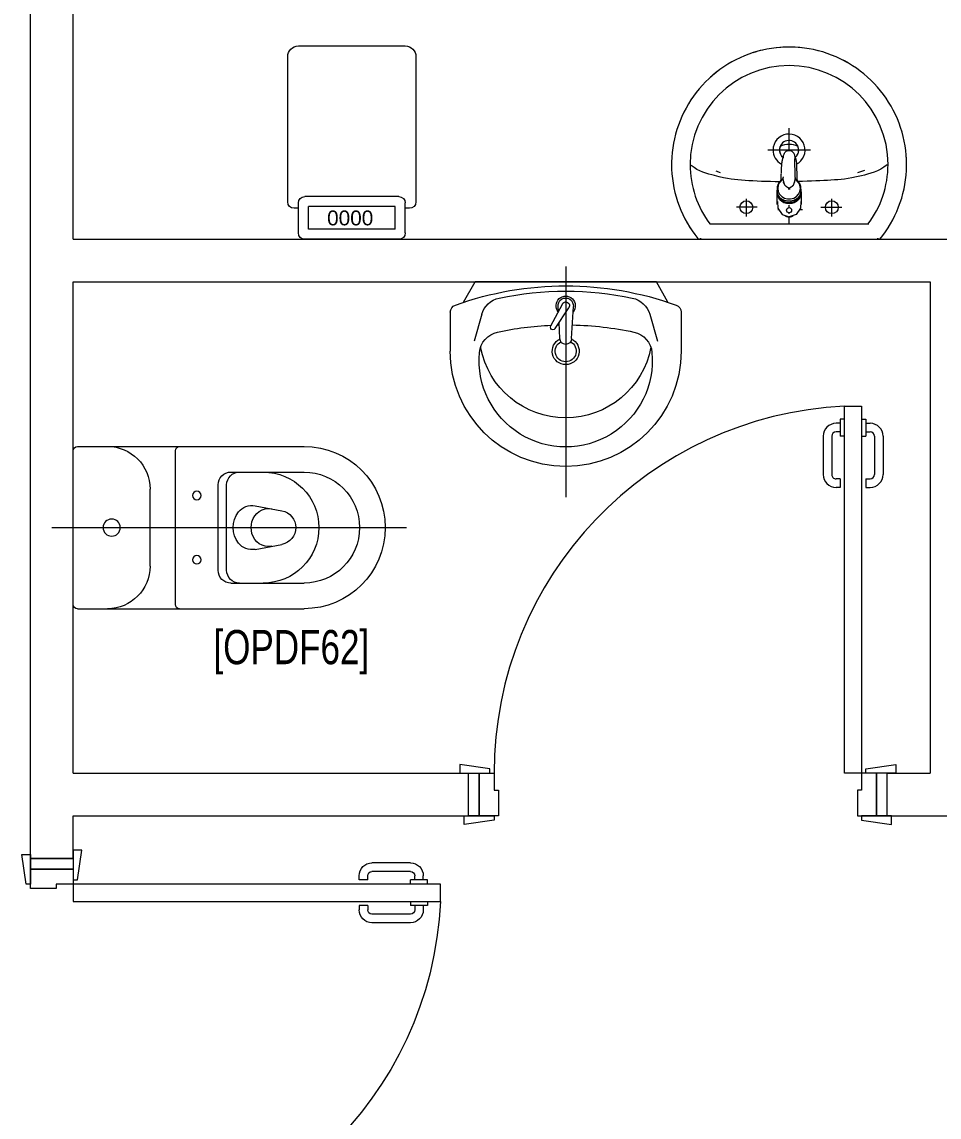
# Model space of a CAD drawing. Extents: x -234346 to 58427, y -132654 to -82394.
# Drawn here: x -56942 to -54796, y -100548 to -97984 of the extents above; entities that cross this region are included whole.
import ezdxf

# ---------------------------------------------------------------- set-up
doc = ezdxf.new("R2010")
doc.units = 0
doc.header["$LTSCALE"] = 8
for name, color, linetype, lineweight in [('72_EGR_BASE_TEXT', 9, 'Continuous', 5), ('72_EGR_EQP_TAG', 9, 'Continuous', 5), ('LOADING', 9, 'Continuous', 5), ('P-SANR-FIXT', 9, 'Continuous', 18), ('P-SANR-FIXT-1', 9, 'Continuous', 13), ('SANIT', 9, 'Continuous', 5), ('Walls', 9, 'Continuous', 5), ('Wooden Joinery', 9, 'Continuous', 5)]:
    doc.layers.add(name, color=color, linetype=linetype, lineweight=lineweight)
doc.styles.get("Standard").update_dxf_attribs({"font": 'ARIALUNI.TTF'})
doc.styles.add('X3G_ENTITY_9F38', font='swisscl.ttf', dxfattribs={"height": 0.2})

# ---------------------------------------------------------------- blocks, each defined once
blk = doc.blocks.new('A$C72370EFE')
at = {"layer": 'Wooden Joinery'}
for p, q in [((-0.01, -0.04), (-0.02, -0.04)), ((-0.01, -0.03), (-0.01, -0.07)), ((0, -0.03), (-0.01, -0.03)), ((0.04, -0.03), (0.05, -0.03)), ((0.05, -0.03), (0.05, -0.07)), ((0.05, -0.04), (0.06, -0.04)), ((-0.05, -0.07), (-0.05, -0.16)), ((-0.03, -0.07), (-0.03, -0.16)), ((-0.01, -0.06), (-0.02, -0.06)), ((0, -0.07), (-0.01, -0.07)), ((0.04, -0.07), (0.05, -0.07)), ((0.05, -0.06), (0.06, -0.06)), ((0.07, -0.07), (0.07, -0.16)), ((0.09, -0.07), (0.09, -0.16)), ((-0.01, -0.17), (-0.02, -0.17)), ((-0.01, -0.17), (-0.01, -0.19)), ((0.05, -0.17), (0.06, -0.17)), ((0.05, -0.17), (0.05, -0.19)), ((-0.01, -0.19), (-0.02, -0.19)), ((0.05, -0.19), (0.06, -0.19))]:
    blk.add_line(p, q, dxfattribs=at)
for centre, radius, start, end in [((-0.02, -0.07), 0.03, 90, 180), ((0.06, -0.07), 0.03, 0, 90), ((-0.02, -0.07), 0.01, 90, 180), ((0.06, -0.07), 0.01, 0, 90), ((-0.02, -0.16), 0.03, 180, 270), ((-0.02, -0.16), 0.01, 180, 270), ((0.06, -0.16), 0.01, 270, 0), ((0.06, -0.16), 0.03, 270, 0)]:
    blk.add_arc(centre, radius, start, end, dxfattribs=at)
blk = doc.blocks.new('A$C5DAD61B4')
at = {"layer": 'Wooden Joinery'}
for points in [[(80, 959.1), (80, 969.1), (10, 979.1), (10, 959.1)], [(940, 959.1), (940, 969.1), (1010, 979.1), (1010, 959.1)], [(70, 859.1), (70, 849.1), (0, 839.1), (0, 859.1)], [(120, 859.1), (120, 0), (80, 0), (80, 859.1)], [(950, 859.1), (950, 849.1), (1020, 839.1), (1020, 859.1)]]:
    blk.add_lwpolyline(points, close=True, dxfattribs=at)
for points in [[(45, 859.1), (45, 959.1), (20, 959.1), (20, 859.1), (45, 859.1)], [(45, 859.1), (80, 859.1), (80, 899.1), (90, 899.1), (90, 959.1), (45, 959.1), (45, 859.1)], [(975, 859.1), (940, 859.1), (940, 899.1), (930, 899.1), (930, 959.1), (975, 959.1), (975, 859.1)], [(975, 859.1), (975, 959.1), (1000, 959.1), (1000, 859.1), (975, 859.1)]]:
    blk.add_lwpolyline(points, dxfattribs=at)
blk.add_arc((80, 859.1), 860, 272.666, 0, dxfattribs=at)
at = {"layer": 'Wooden Joinery', "xscale": 999.9999999998854, "yscale": 999.9999999998854, "zscale": 999.9999999998854, "rotation": 180}
blk.add_blockref('A$C72370EFE', (120, 0), dxfattribs=at)
blk = doc.blocks.new('lav-manta 60')
at = {"layer": 'SANIT'}
for p, q in [((0, 0.04), (0, -0.56)), ((-0.2658, -0.0529), (-0.2358, 0)), ((-0.2358, 0), (0.2358, 0)), ((0.2658, -0.0529), (0.2358, 0)), ((-0.3, -0.0789), (-0.3, -0.18)), ((-0.2185, -0.0841), (-0.2383, -0.1537)), ((-0.015, -0.1473), (-0.0199, -0.064)), ((0.0274, -0.121), (-0.0078, -0.0673)), ((0.0389, -0.1142), (0.0087, -0.0575)), ((0.0191, -0.077), (0.0199, -0.064)), ((0.2185, -0.0841), (0.2383, -0.1537)), ((0.3, -0.0789), (0.3, -0.18)), ((0.015, -0.1473), (0.0174, -0.1057))]:
    blk.add_line(p, q, dxfattribs=at)
for centre, radius, start, end in [((0, -0.8557), 0.8457, 70.1771, 109.8229), ((0, -0.8696), 0.8457, 78.1914, 101.8086), ((-0.1608, -0.1006), 0.06, 101.8086, 164.0794), ((0, -0.0617), 0.025, 320.7474, 220.368), ((0, -0.0617), 0.02, 353.2671, 186.682), ((0, -0.0617), 0.00966, 25.4127, 215.9577), ((0.1608, -0.1006), 0.06, 15.9206, 78.1914), ((-0.28, -0.0789), 0.02, 109.8229, 180), ((0.28, -0.0789), 0.02, 0, 70.1771), ((0, -0.9572), 0.8457, 91.1572, 102.0883), ((0, -0.9572), 0.8457, 88.5486, 88.844), ((0, -0.9572), 0.8457, 77.9117, 87.4274), ((-0.1645, -0.189), 0.06, 102.0883, 174.8142), ((0.0332, -0.1176), 0.00666, 210.6852, 30.6852), ((0.1645, -0.189), 0.06, 5.1858, 77.9117), ((0, -0.1282), 0.2252, 190.6097, 349.3903), ((0, -0.18), 0.035, 115.3106, 64.6894), ((0, -0.18), 0.0275, 117.1496, 62.8504), ((0, -0.1473), 0.015, 180, 0), ((0, -0.18), 0.3, 180, 0), ((0, -0.2039), 0.2252, 174.8142, 5.1858)]:
    blk.add_arc(centre, radius, start, end, dxfattribs=at)
blk = doc.blocks.new('WC manta')
at = {"layer": 'SANIT'}
for p, q in [((-0.13, 0.18), (-0.13, -0.18)), ((-0.12, 0.19), (0.41, 0.19)), ((0.109, 0.18), (0.109, -0.18)), ((0.239, 0.13), (0.41, 0.13)), ((0.05, 0.09), (0.05, -0.09)), ((0.209, 0.1), (0.209, -0.1)), ((0.229, 0.1), (0.229, -0.1)), ((0.2955, 0.051), (0.3581, 0.0393)), ((-0.18, 0), (0.65, 0)), ((0.2955, -0.051), (0.3581, -0.0393)), ((0.239, -0.13), (0.41, -0.13)), ((-0.12, -0.19), (0.41, -0.19))]:
    blk.add_line(p, q, dxfattribs=at)
for centre, radius in [((0.159, 0.0752), 0.01), ((-0.04, 0), 0.02), ((0.159, -0.0753), 0.01)]:
    blk.add_circle(centre, radius, dxfattribs=at)
for centre, radius, start, end in [((-0.12, 0.18), 0.01, 90, 180), ((-0.05, 0.09), 0.1, 0, 90), ((0.119, 0.18), 0.01, 90, 180), ((0.41, 0), 0.19, 270, 90), ((0.239, 0.1), 0.03, 90, 180), ((0.259, 0.1), 0.03, 90, 180), ((0.3147, 0), 0.13, 270, 90), ((0.41, 0), 0.13, 270, 90), ((0.2882, 0.0117), 0.04, 79.4289, 141.525), ((0.3029, 0), 0.0588, 141.525, 218.475), ((0.3271, 0.0044), 0.04, 79.4289, 166.4176), ((0.3507, 0), 0.04, 280.5711, 79.4289), ((0.3454, 0), 0.0588, 166.4176, 193.5824), ((0.3271, -0.0044), 0.04, 193.5824, 280.5711), ((0.2882, -0.0117), 0.04, 218.475, 280.5711), ((-0.05, -0.09), 0.1, 270, 0), ((0.239, -0.1), 0.03, 180, 270), ((0.259, -0.1), 0.03, 180, 270), ((-0.12, -0.18), 0.01, 180, 270), ((0.119, -0.18), 0.01, 180, 270)]:
    blk.add_arc(centre, radius, start, end, dxfattribs=at)
blk = doc.blocks.new('FP_138-161_A_00_GFL_-0_080_Einreichung_Grundrisse_100')
at = {"layer": 'P-SANR-FIXT'}
blk.add_line((-0.0044, -0.0019), (-0.0045, -0.0021), dxfattribs=at)
at = {"layer": 'P-SANR-FIXT', "flags": 128}
blk.add_lwpolyline([(-0.0057, -0.0037), (-0.0058, -0.0039), (-0.006, -0.004)], dxfattribs=at)
blk = doc.blocks.new('FP_139-161_A_00_GFL_-0_080_Einreichung_Grundrisse_100')
at = {"layer": 'P-SANR-FIXT'}
blk.add_line((0.0045, -0.0022), (0.0044, -0.002), dxfattribs=at)
at = {"layer": 'P-SANR-FIXT', "flags": 128}
blk.add_lwpolyline([(0.006, -0.004), (0.0059, -0.0039), (0.0057, -0.0038)], dxfattribs=at)
blk = doc.blocks.new('IS_Ceraplus_B8204_BIM_BG _1_ - B8204AA - CERAPLUS single lever basin mixer with pop-up waste-V137-161_A_00_GFL_-0_080_Einreichung_Grundrisse_100')
at = {"layer": 'P-SANR-FIXT-1'}
h = blk.add_hatch(dxfattribs=at)
h.set_pattern_fill('FP_26', color=256, style=0, pattern_type=2)
h.set_pattern_definition([(225, (0.009, 0), (0.010607, -0.010607), []), (315, (0.009, 0), (0.010607, 0.010607), [])])
h.paths.add_polyline_path([(0.0056, -0.002), (0.0058, -0.0024), (0.0058, -0.0021)])
h.paths.add_polyline_path([(0.007, -0.0039), (0.0088, -0.0045), (0.0084, -0.0043)])
at = {"layer": 'LOADING'}
for p, q in [((-0.028, 0), (-0.028, -0.0281)), ((0.028, -0.0281), (0.028, 0)), ((-0.0274, -0.0337), (-0.0271, -0.0392)), ((-0.0262, -0.0282), (-0.0263, -0.0287)), ((-0.0137, -0.0512), (-0.0129, -0.0517)), ((0.0263, -0.0287), (0.0262, -0.0282)), ((0.0262, -0.0293), (0.0263, -0.0287)), ((0.0271, -0.0392), (0.0274, -0.0337)), ((0.0124, -0.052), (0.0133, -0.0515)), ((0.014, -0.0647), (0.0133, -0.1077)), ((0.0185, -0.0618), (0.019, -0.0539)), ((0.019, -0.0539), (0.0188, -0.0561))]:
    blk.add_line(p, q, dxfattribs=at)
at = {"layer": 'LOADING', "flags": 128}
for points in [[(-0.0272, -0.0069), (-0.0266, 0.009), (-0.0165, 0.0236), (0, 0.0291)], [(0.0272, -0.0069), (0.0266, 0.009), (0.0165, 0.0236), (0, 0.0291)], [(-0.0176, -0.0568), (-0.0224, -0.0513), (-0.0254, -0.0448), (-0.0264, -0.0376), (-0.0253, -0.0305), (-0.0222, -0.024), (-0.0172, -0.0186), (-0.0109, -0.0147), (-0.0037, -0.0127), (0.0037, -0.0127), (0.0109, -0.0147), (0.0172, -0.0186), (0.0222, -0.024), (0.0253, -0.0305), (0.0264, -0.0376), (0.0254, -0.0448), (0.0224, -0.0513), (0.0176, -0.0568)], [(-0.0271, -0.0393), (-0.027, -0.0403), (-0.0269, -0.0414), (-0.0267, -0.0424), (-0.0265, -0.0434), (-0.0262, -0.0444), (-0.0259, -0.0454), (-0.0255, -0.0464), (-0.0252, -0.0474), (-0.0247, -0.0484), (-0.0243, -0.0493), (-0.0238, -0.0502), (-0.0232, -0.0511), (-0.0226, -0.052), (-0.022, -0.0529), (-0.0214, -0.0537), (-0.0207, -0.0545), (-0.0199, -0.0553), (-0.0192, -0.0561), (-0.0184, -0.0568), (-0.0176, -0.0575), (-0.0173, -0.0577)], [(0.0173, -0.0577), (0.0181, -0.057), (0.0189, -0.0563), (0.0197, -0.0556), (0.0204, -0.0548), (0.0211, -0.054), (0.0218, -0.0532), (0.0224, -0.0523), (0.023, -0.0514), (0.0236, -0.0505), (0.0241, -0.0496), (0.0246, -0.0487), (0.025, -0.0477), (0.0254, -0.0467), (0.0258, -0.0458), (0.0261, -0.0448), (0.0264, -0.0437), (0.0266, -0.0427), (0.0268, -0.0417), (0.027, -0.0407), (0.0271, -0.0396), (0.0271, -0.0393)], [(-0.019, -0.0539), (-0.0185, -0.0615), (-0.0185, -0.0618)], [(-0.0181, -0.0728), (-0.0177, -0.083), (-0.0172, -0.0938)], [(-0.0162, -0.0579), (-0.0156, -0.058), (-0.0151, -0.0581), (-0.0146, -0.0583), (-0.0142, -0.0586), (-0.0139, -0.0588), (-0.0138, -0.0591)], [(-0.0138, -0.0591), (-0.0139, -0.0612), (-0.014, -0.0633)], [(0.0138, -0.0591), (0.0139, -0.0588), (0.0142, -0.0586), (0.0146, -0.0583), (0.0151, -0.0581), (0.0156, -0.058), (0.0162, -0.0579)], [(0.014, -0.0633), (0.0139, -0.0612), (0.0138, -0.0591)], [(0.0171, -0.0578), (0.0174, -0.0575), (0.0176, -0.0568)], [(0.0172, -0.0938), (0.0177, -0.083), (0.0181, -0.0728)], [(0.0184, -0.0651), (0.0184, -0.0652), (0.0184, -0.0652), (0.0184, -0.0652), (0.0184, -0.0654), (0.0184, -0.0655)], [(-0.0129, -0.1142), (-0.0124, -0.1161), (-0.0118, -0.1179), (-0.0109, -0.1197), (-0.0098, -0.1214), (-0.0084, -0.123), (-0.0067, -0.1244), (-0.0047, -0.1255), (-0.0025, -0.1263), (0, -0.1266)], [(0, -0.1266), (0.0025, -0.1263), (0.0047, -0.1255), (0.0067, -0.1244), (0.0084, -0.123), (0.0098, -0.1214), (0.0109, -0.1197), (0.0118, -0.1179), (0.0124, -0.1161), (0.0129, -0.1142)]]:
    blk.add_lwpolyline(points, dxfattribs=at)
at = {"layer": 'LOADING'}
for centre, radius, start, end in [((0, 0.0135), 0.00603, 0, 180), ((0, 0.0135), 0.00603, 180, 0), ((-0.009, 0), 0.005, 300, 315), ((0.009, 0), 0.005, 225, 240)]:
    blk.add_arc(centre, radius, start, end, dxfattribs=at)
for centre, major_axis, start_param, end_param in [((0, -0.0281), (-0.028, 0), 4.712389, 6.47291), ((0, -0.0287), (0.0267, 0), 1.570796, 3.036556), ((0, -0.0287), (0.0263, 0), 2.625648, 2.791756), ((0, -0.0287), (-0.0263, 0), 4.712389, 5.759587), ((0, -0.0281), (0.028, 0), 6.093357, 7.853982), ((0, -0.0287), (0.0267, 0), 0.105099, 1.570796), ((0, -0.0287), (0.0262, 0), 0.523599, 1.570796), ((0, -0.0287), (0.0262, 0), 0.349919, 0.515945), ((0, -0.0321), (0.0275, 0), 3.141823, 3.202701), ((0, -0.0321), (0.0275, 0), 3.239313, 3.439417), ((0, -0.0281), (0.028, 0), 3.371221, 3.483334), ((0, -0.0312), (0.0248, 0), 4.111947, 4.191073), ((0, -0.0287), (0.0263, 0), 4.169225, 4.2325), ((0, -0.0287), (0.0267, 0), 6.059374, 6.108652), ((0, -0.0321), (0.0275, 0), 5.985527, 6.185455), ((0, -0.0281), (0.028, 0), 5.94107, 6.05344), ((0, -0.0321), (0.0275, 0), 6.222066, 6.282955), ((0, -0.0281), (0.028, 0), 4.202431, 4.259552), ((0, -0.0281), (0.028, 0), 5.172057, 5.222265)]:
    blk.add_ellipse(centre, major_axis=major_axis, ratio=0.961262, start_param=start_param, end_param=end_param, dxfattribs=at)
for points, knots in [([(-0.0215, -0.0162), (-0.0216, -0.0163), (-0.0219, -0.0167), (-0.0227, -0.0177), (-0.0238, -0.0192), (-0.0249, -0.0211), (-0.0258, -0.0231), (-0.0266, -0.0253), (-0.0273, -0.0282), (-0.0275, -0.0305), (-0.0275, -0.0321)], [0.7859035, 0.7859035, 0.7859035, 0.7859035, 0.7916667, 0.8055556, 0.8333333, 0.8611111, 0.8888889, 0.9166667, 0.9444444, 1, 1, 1, 1]), ([(0.021, -0.0157), (0.0208, -0.0154), (0.0203, -0.0149), (0.0192, -0.0139), (0.0177, -0.0127), (0.0161, -0.0117), (0.0148, -0.0109), (0.0138, -0.0104), (0.0127, -0.0099), (0.0113, -0.0093), (0.0087, -0.0084), (0.0048, -0.0075), (0, -0.0071), (-0.0048, -0.0075), (-0.0087, -0.0084), (-0.0113, -0.0093), (-0.0127, -0.0099), (-0.0138, -0.0104), (-0.0148, -0.0109), (-0.0161, -0.0117), (-0.0177, -0.0127), (-0.0191, -0.0139), (-0.0202, -0.0149), (-0.0208, -0.0154), (-0.021, -0.0157)], [0.2222222, 0.2222222, 0.2222222, 0.2222222, 0.2361111, 0.25, 0.2777778, 0.3055556, 0.3194444, 0.3333333, 0.3472222, 0.3611111, 0.3888889, 0.4444444, 0.5, 0.5555556, 0.6111111, 0.6388889, 0.6527778, 0.6666667, 0.6805556, 0.6944444, 0.7222222, 0.75, 0.7638889, 0.7777778, 0.7777778, 0.7777778, 0.7777778]), ([(0.0275, -0.0321), (0.0275, -0.0305), (0.0273, -0.0282), (0.0266, -0.0253), (0.0258, -0.0231), (0.0249, -0.0211), (0.0238, -0.0192), (0.0227, -0.0177), (0.0219, -0.0167), (0.0216, -0.0163), (0.0215, -0.0162)], [0, 0, 0, 0, 0.0555556, 0.0833333, 0.1111111, 0.1388889, 0.1666667, 0.1944444, 0.2083333, 0.2142181, 0.2142181, 0.2142181, 0.2142181]), ([(0, -0.0378), (-0.0005, -0.038), (-0.0012, -0.0384), (-0.0021, -0.0389), (-0.0028, -0.0393), (-0.0035, -0.0397), (-0.0042, -0.04), (-0.0049, -0.0405), (-0.0055, -0.0409), (-0.0061, -0.0414), (-0.0067, -0.0419), (-0.0072, -0.0424), (-0.0078, -0.0429), (-0.0083, -0.0435), (-0.0088, -0.0441), (-0.0092, -0.0446), (-0.0096, -0.0452), (-0.01, -0.0459), (-0.0103, -0.0466), (-0.0105, -0.0472), (-0.0107, -0.0477), (-0.0108, -0.0481), (-0.0109, -0.0484), (-0.0111, -0.0489), (-0.0114, -0.0497), (-0.0118, -0.0509), (-0.0122, -0.0521), (-0.0124, -0.053), (-0.0126, -0.0537), (-0.0128, -0.0544), (-0.0129, -0.0552), (-0.0131, -0.0559), (-0.0132, -0.0566), (-0.0134, -0.0572), (-0.0136, -0.0581), (-0.0137, -0.0587), (-0.0138, -0.0591)], [0, 0, 0, 0, 0.055556, 0.083333, 0.111111, 0.138889, 0.166667, 0.194444, 0.222222, 0.25, 0.277778, 0.305556, 0.333333, 0.361111, 0.388889, 0.416667, 0.444444, 0.472222, 0.5, 0.527778, 0.541667, 0.555556, 0.569444, 0.583333, 0.611111, 0.666667, 0.722222, 0.75, 0.777778, 0.805556, 0.833333, 0.861111, 0.888889, 0.916667, 0.944444, 1, 1, 1, 1]), ([(0, -0.0357), (-0.0006, -0.0357), (-0.0013, -0.0357), (-0.002, -0.0357), (-0.0022, -0.0357)], [0, 0, 0, 0, 0.1, 0.1298359, 0.1298359, 0.1298359, 0.1298359]), ([(0.0022, -0.0357), (0.002, -0.0357), (0.0013, -0.0357), (0.0006, -0.0357), (0, -0.0357)], [0.8701578, 0.8701578, 0.8701578, 0.8701578, 0.9, 1, 1, 1, 1]), ([(0.0138, -0.0591), (0.0137, -0.0587), (0.0136, -0.0581), (0.0134, -0.0572), (0.0132, -0.0566), (0.0131, -0.0559), (0.0129, -0.0552), (0.0128, -0.0544), (0.0126, -0.0537), (0.0124, -0.053), (0.0122, -0.0521), (0.0118, -0.0509), (0.0114, -0.0497), (0.0111, -0.0489), (0.0109, -0.0484), (0.0108, -0.0481), (0.0107, -0.0477), (0.0105, -0.0472), (0.0103, -0.0466), (0.01, -0.0459), (0.0096, -0.0452), (0.0092, -0.0446), (0.0088, -0.0441), (0.0083, -0.0435), (0.0078, -0.0429), (0.0072, -0.0424), (0.0067, -0.0419), (0.0061, -0.0414), (0.0055, -0.0409), (0.0049, -0.0405), (0.0042, -0.04), (0.0035, -0.0397), (0.0028, -0.0393), (0.0021, -0.0389), (0.0012, -0.0384), (0.0005, -0.038), (0, -0.0378)], [0, 0, 0, 0, 0.055556, 0.083333, 0.111111, 0.138889, 0.166667, 0.194444, 0.222222, 0.25, 0.277778, 0.333333, 0.388889, 0.416667, 0.430556, 0.444444, 0.458333, 0.472222, 0.5, 0.527778, 0.555556, 0.583333, 0.611111, 0.638889, 0.666667, 0.694444, 0.722222, 0.75, 0.777778, 0.805556, 0.833333, 0.861111, 0.888889, 0.916667, 0.944444, 1, 1, 1, 1]), ([(-0.0188, -0.0538), (-0.0188, -0.0547), (-0.0186, -0.0582), (-0.0185, -0.0619), (-0.0184, -0.0646)], [0.6724021, 0.6724021, 0.6724021, 0.6724021, 0.75, 1, 1, 1, 1]), ([(-0.0162, -0.0579), (-0.0162, -0.0578), (-0.0163, -0.0578), (-0.0165, -0.0577), (-0.0166, -0.0575), (-0.0167, -0.0574), (-0.0169, -0.0573), (-0.017, -0.0572), (-0.0172, -0.0571), (-0.0173, -0.057), (-0.0175, -0.0569), (-0.0176, -0.0568)], [0, 0, 0, 0, 0.1, 0.2, 0.3, 0.4, 0.5, 0.6, 0.7, 0.8, 1, 1, 1, 1]), ([(-0.0148, -0.0587), (-0.015, -0.0586), (-0.0159, -0.0583), (-0.0167, -0.058), (-0.0172, -0.0578)], [0.8, 0.8, 0.8, 0.8, 0.85, 1, 1, 1, 1]), ([(0.0141, -0.0613), (0.0141, -0.0611), (0.0143, -0.0608), (0.0145, -0.0604), (0.0148, -0.06), (0.0151, -0.0596), (0.0153, -0.0594), (0.0155, -0.0592), (0.0156, -0.059), (0.0158, -0.0588), (0.016, -0.0587), (0.0163, -0.0585), (0.0165, -0.0583), (0.0166, -0.0582)], [0.3333333, 0.3333333, 0.3333333, 0.3333333, 0.4166667, 0.5, 0.5833333, 0.6666667, 0.7083333, 0.75, 0.7916667, 0.8333333, 0.875, 0.9166667, 1, 1, 1, 1]), ([(0.0176, -0.0568), (0.0175, -0.0569), (0.0173, -0.057), (0.0172, -0.0571), (0.017, -0.0572), (0.0169, -0.0573), (0.0167, -0.0574), (0.0166, -0.0575), (0.0165, -0.0577), (0.0163, -0.0578), (0.0162, -0.0578), (0.0162, -0.0579)], [0, 0, 0, 0, 0.2, 0.3, 0.4, 0.5, 0.6, 0.7, 0.8, 0.9, 1, 1, 1, 1]), ([(0.0184, -0.0646), (0.0185, -0.0619), (0.0186, -0.0582), (0.0188, -0.0547), (0.0188, -0.0538)], [0, 0, 0, 0, 0.25, 0.3275586, 0.3275586, 0.3275586, 0.3275586]), ([(-0.0131, -0.1116), (-0.0132, -0.1115), (-0.0135, -0.1109), (-0.0141, -0.1099), (-0.0147, -0.1086), (-0.0153, -0.1072), (-0.0159, -0.1053), (-0.0167, -0.1021), (-0.0171, -0.0992), (-0.0171, -0.0973)], [0.4856715, 0.4856715, 0.4856715, 0.4856715, 0.5, 0.55, 0.6, 0.65, 0.7, 0.8, 1, 1, 1, 1]), ([(0.0131, -0.1116), (0.0133, -0.1113), (0.0137, -0.1106), (0.0142, -0.1096), (0.0147, -0.1084), (0.0153, -0.1072), (0.0159, -0.1053), (0.0167, -0.1021), (0.0171, -0.0992), (0.0171, -0.0973)], [-0.5143371, -0.5143371, -0.5143371, -0.5143371, -0.475, -0.4375, -0.4, -0.35, -0.3, -0.2, 0, 0, 0, 0]), ([(-0.0132, -0.1091), (-0.0132, -0.1096), (-0.0132, -0.1103), (-0.0132, -0.1111), (-0.0132, -0.1115), (-0.0132, -0.1118), (-0.0131, -0.1122), (-0.0131, -0.1125), (-0.0131, -0.1128), (-0.0131, -0.1131), (-0.013, -0.1134), (-0.013, -0.1138), (-0.0129, -0.1141), (-0.0129, -0.1142)], [0.2, 0.2, 0.2, 0.2, 0.4, 0.5, 0.55, 0.6, 0.65, 0.7, 0.75, 0.8, 0.85, 0.9, 1, 1, 1, 1]), ([(0.0129, -0.1142), (0.0129, -0.1141), (0.013, -0.1138), (0.013, -0.1134), (0.0131, -0.1131), (0.0131, -0.1128), (0.0131, -0.1125), (0.0131, -0.1122), (0.0132, -0.1118), (0.0132, -0.1115), (0.0132, -0.1111), (0.0132, -0.1103), (0.0132, -0.1096), (0.0132, -0.1091)], [0, 0, 0, 0, 0.1, 0.15, 0.2, 0.25, 0.3, 0.35, 0.4, 0.45, 0.5, 0.6, 0.8, 0.8, 0.8, 0.8])]:
    blk.add_open_spline(points, degree=3, knots=knots, dxfattribs=at)
for points in [[(-0.0184, -0.0646), (-0.0183, -0.0659), (-0.0182, -0.0684), (-0.0181, -0.0709), (-0.0181, -0.0721)], [(-0.0172, -0.0578), (-0.0171, -0.0578), (-0.0169, -0.058), (-0.0167, -0.0581), (-0.0166, -0.0582)], [(-0.0162, -0.0579), (-0.0162, -0.0579), (-0.0164, -0.0581), (-0.0165, -0.0582), (-0.0166, -0.0583), (-0.0166, -0.0582), (-0.0166, -0.0582)], [(-0.0166, -0.0582), (-0.0163, -0.0585), (-0.0156, -0.059), (-0.0148, -0.0599), (-0.0142, -0.0609), (-0.0139, -0.0617), (-0.0138, -0.0621)], [(-0.014, -0.0633), (-0.014, -0.0633), (-0.014, -0.0633), (-0.014, -0.0633)], [(-0.014, -0.0646), (-0.014, -0.0644), (-0.014, -0.064), (-0.014, -0.0635), (-0.014, -0.0633)], [(0.014, -0.0633), (0.014, -0.0633), (0.014, -0.0633), (0.014, -0.0633)], [(0.014, -0.0633), (0.014, -0.0635), (0.014, -0.064), (0.014, -0.0644), (0.014, -0.0647)], [(0.0172, -0.0578), (0.0168, -0.0579), (0.0158, -0.0583), (0.0147, -0.0587), (0.0141, -0.059)], [(0.0166, -0.0582), (0.0166, -0.0582), (0.0166, -0.0583), (0.0165, -0.0582), (0.0164, -0.0581), (0.0162, -0.0579), (0.0162, -0.0579)], [(0.0166, -0.0582), (0.0167, -0.0582), (0.0168, -0.0581), (0.0169, -0.058), (0.0169, -0.058)], [(0.0169, -0.058), (0.017, -0.0579), (0.0171, -0.0579), (0.0171, -0.0578)], [(0.0181, -0.0721), (0.0181, -0.0709), (0.0182, -0.0684), (0.0183, -0.0659), (0.0184, -0.0646)], [(-0.0172, -0.0938), (-0.0172, -0.0944), (-0.0172, -0.0956), (-0.0171, -0.0967), (-0.0171, -0.0973)], [(0.0171, -0.0973), (0.0171, -0.0967), (0.0172, -0.0956), (0.0172, -0.0944), (0.0172, -0.0938)]]:
    blk.add_open_spline(points, degree=3, dxfattribs=at)
for name in ['FP_138-161_A_00_GFL_-0_080_Einreichung_Grundrisse_100', 'FP_139-161_A_00_GFL_-0_080_Einreichung_Grundrisse_100']:
    blk.add_blockref(name, (0, 0), dxfattribs=at)
blk = doc.blocks.new('_100_WB_KER_REN_55x45x18 - _100_WB_KER_REN_55x45x18-V63-161_A_00_GFL_-0_080_Einreichung_Grundrisse_100')
at = {"layer": 'LOADING'}
for p, q in [((-0.2075, 0.225), (-0.2075, 0.2227)), ((0.2074, 0.225), (-0.2074, 0.225)), ((0.2075, 0.2227), (0.2075, 0.225)), ((-0.1855, 0.1899), (0.1855, 0.1899)), ((0, 0.1899), (0, 0.1724)), ((-0.1, 0.172), (-0.1, 0.1303)), ((-0.0259, 0.155), (-0.0315, 0.155)), ((0, 0.1656), (0, 0.1628)), ((0.026, 0.155), (0.0248, 0.155)), ((0.1, 0.172), (0.1, 0.1303)), ((-0.0744, 0.15), (-0.1234, 0.15)), ((0, 0.1509), (0, 0.1454)), ((0, 0.1422), (0, 0.1399)), ((0.0744, 0.15), (0.1234, 0.15)), ((-0.1763, 0.0637), (-0.1598, 0.0692)), ((0.1605, 0.0691), (0.1707, 0.0656)), ((-0.05, 0.0161), (0.05, 0.0161)), ((0, 0.0168), (0, -0.0348))]:
    blk.add_line(p, q, dxfattribs=at)
at = {"layer": 'LOADING', "flags": 128}
for points in [[(-0.2121, 0.225), (-0.219, 0.2164), (-0.2254, 0.2075), (-0.2316, 0.1983), (-0.2373, 0.189), (-0.2427, 0.1794), (-0.2476, 0.1696), (-0.2522, 0.1596), (-0.2564, 0.1494), (-0.2602, 0.1391), (-0.2635, 0.1286), (-0.2665, 0.118), (-0.269, 0.1073), (-0.271, 0.0965), (-0.2727, 0.0856), (-0.2739, 0.0747), (-0.2747, 0.0637), (-0.275, 0.0527), (-0.275, 0.05)], [(0.275, 0.05), (0.2748, 0.061), (0.2741, 0.072), (0.273, 0.0829), (0.2715, 0.0938), (0.2695, 0.1046), (0.2671, 0.1154), (0.2643, 0.126), (0.261, 0.1365), (0.2574, 0.1469), (0.2533, 0.1571), (0.2488, 0.1671), (0.2439, 0.177), (0.2387, 0.1866), (0.233, 0.1961), (0.227, 0.2053), (0.2206, 0.2142), (0.2138, 0.2229), (0.2121, 0.225)], [(-0.275, 0.05), (-0.2748, 0.039), (-0.2741, 0.028), (-0.273, 0.0171), (-0.2715, 0.0062), (-0.2695, -0.0046), (-0.2671, -0.0154), (-0.2643, -0.026), (-0.261, -0.0365), (-0.2574, -0.0469), (-0.2533, -0.0571), (-0.2488, -0.0671), (-0.2439, -0.077), (-0.2387, -0.0866), (-0.233, -0.0961), (-0.227, -0.1053), (-0.2206, -0.1142), (-0.2138, -0.1229), (-0.2067, -0.1313), (-0.1993, -0.1395), (-0.1916, -0.1473), (-0.1836, -0.1548), (-0.1752, -0.162), (-0.1666, -0.1688), (-0.1577, -0.1753), (-0.1486, -0.1814), (-0.1392, -0.1872), (-0.1296, -0.1925), (-0.1198, -0.1975), (-0.1098, -0.2021), (-0.0996, -0.2063), (-0.0893, -0.2101), (-0.0788, -0.2135), (-0.0682, -0.2164), (-0.0575, -0.2189), (-0.0467, -0.221), (-0.0359, -0.2227), (-0.0249, -0.2239), (-0.014, -0.2246), (-0.003, -0.225), (0.008, -0.2249), (0.019, -0.2243), (0.03, -0.2234), (0.0409, -0.2219), (0.0517, -0.2201), (0.0625, -0.2178), (0.0731, -0.2151), (0.0837, -0.212), (0.0941, -0.2084), (0.1043, -0.2044), (0.1144, -0.2001), (0.1243, -0.1953), (0.1341, -0.1901), (0.1436, -0.1846), (0.1528, -0.1786), (0.1618, -0.1723), (0.1706, -0.1657), (0.1791, -0.1587), (0.1873, -0.1514), (0.1952, -0.1437), (0.2028, -0.1358), (0.21, -0.1275), (0.217, -0.119), (0.2236, -0.1101), (0.2298, -0.1011), (0.2356, -0.0918), (0.2411, -0.0822), (0.2462, -0.0725), (0.2509, -0.0625), (0.2552, -0.0524), (0.2591, -0.0421), (0.2626, -0.0317), (0.2656, -0.0211), (0.2683, -0.0104), (0.2705, 0.0003), (0.2722, 0.0112), (0.2736, 0.0221), (0.2745, 0.0331), (0.2749, 0.0441), (0.275, 0.05)]]:
    blk.add_lwpolyline(points, dxfattribs=at)
at = {"layer": 'LOADING'}
for centre in [(-0.1, 0.15), (0.1, 0.15)]:
    blk.add_circle(centre, 0.015, dxfattribs=at)
for centre, radius, start, end in [((0, 0.05), 0.275, 140.4788, 141.2381), ((0, 0.05), 0.275, 38.7619, 39.5212), ((0, 0.05), 0.275, 145.9324, 150.3591), ((0, 0.05), 0.2315, 142.8209, 180), ((0, 0.05), 0.2315, 0, 37.1791), ((0, 0.05), 0.275, 29.6409, 34.0676), ((0, 0.155), 0.0175, 54.0899, 125.9101), ((0, 0.155), 0.0175, 68.869, 83.8798), ((0, 0.155), 0.0175, 251.9463, 258.2346), ((0, 0.05), 0.275, 180, 183.6225), ((0, 0.05), 0.2315, 180, 0), ((0, 0.0161), 0.0375, 117.1305, 0), ((0, 0.0161), 0.0225, 129.5025, 0), ((0, 0.0161), 0.0225, 138.0808, 143.3939), ((0, 0.0161), 0.0225, 0, 51.4286), ((0, 0.0161), 0.0225, 36.616, 41.9265), ((0, 0.0161), 0.0375, 0, 61.4146), ((0, 0.0161), 0.0225, 180, 193.3417), ((0, 0.0161), 0.0225, 197.0466, 201.508), ((0, 0.0161), 0.0225, 156.725, 162.0134), ((0, 0.05), 0.047, 243.4433, 296.5567), ((0, 0.0161), 0.0225, 17.9887, 23.276), ((0, 0.0161), 0.0225, 338.492, 342.9534), ((0, 0.0161), 0.0225, 346.6583, 0), ((0, 0.05), 0.275, 307.6689, 312), ((0, 0.05), 0.275, 240, 245.6589), ((0, 0.05), 0.275, 252, 257.5535), ((0, 0.05), 0.275, 264, 276), ((0, 0.05), 0.275, 282.9241, 288)]:
    blk.add_arc(centre, radius, start, end, dxfattribs=at)
for points, knots in [([(-0.2074, 0.225), (-0.2078, 0.225), (-0.2086, 0.225), (-0.2095, 0.225), (-0.2102, 0.225), (-0.2106, 0.225), (-0.2109, 0.225), (-0.2111, 0.225), (-0.2114, 0.225), (-0.2116, 0.225), (-0.2118, 0.225), (-0.2119, 0.225), (-0.2119, 0.225)], [-1, -1, -1, -1, -0.8333333, -0.6666667, -0.5833333, -0.5, -0.4583333, -0.4166667, -0.3333333, -0.2916667, -0.25, -0.1666667, -0.1666667, -0.1666667, -0.1666667]), ([(0.2119, 0.225), (0.2119, 0.225), (0.2118, 0.225), (0.2116, 0.225), (0.2114, 0.225), (0.2111, 0.225), (0.2109, 0.225), (0.2106, 0.225), (0.2102, 0.225), (0.2095, 0.225), (0.2086, 0.225), (0.2078, 0.225), (0.2074, 0.225)], [-0.8333333, -0.8333333, -0.8333333, -0.8333333, -0.75, -0.7083333, -0.6666667, -0.5833333, -0.5416667, -0.5, -0.4166667, -0.3333333, -0.1666667, 0, 0, 0, 0]), ([(-0.0037, 0.1721), (-0.0046, 0.1719), (-0.0064, 0.1714), (-0.0081, 0.1705), (-0.009, 0.17)], [0.5653198, 0.5653198, 0.5653198, 0.5653198, 0.6111111, 0.6666667, 0.6666667, 0.6666667, 0.6666667]), ([(0.009, 0.17), (0.0086, 0.1703), (0.0077, 0.1708), (0.0059, 0.1715), (0.0046, 0.1719), (0.0037, 0.1721)], [0.3333333, 0.3333333, 0.3333333, 0.3333333, 0.3611111, 0.3888889, 0.4346482, 0.4346482, 0.4346482, 0.4346482]), ([(-0.2294, 0.0509), (-0.2103, 0.066), (-0.1431, 0.0839), (-0.1084, 0.0863), (-0.0496, 0.0893), (-0.0206, 0.0899)], [0.0392191, 0.0392191, 0.0392191, 0.0392191, 0.1715289, 0.4228457, 0.6475389, 0.6475389, 0.6475389, 0.6475389]), ([(0.0209, 0.0903), (0.0512, 0.0901), (0.1113, 0.0879), (0.1514, 0.0828), (0.2115, 0.0665), (0.2292, 0.052)], [0.7533082, 0.7533082, 0.7533082, 0.7533082, 0.9865548, 1.235629, 1.3638988, 1.3638988, 1.3638988, 1.3638988]), ([(-0.0141, 0.0337), (-0.0162, 0.0319), (-0.0207, 0.0267), (-0.0225, 0.02), (-0.0225, 0.0161)], [0.7144203, 0.7144203, 0.7144203, 0.7144203, 0.8333333, 1, 1, 1, 1]), ([(0.0225, 0.0161), (0.0225, 0.0187), (0.0216, 0.0239), (0.0182, 0.0298), (0.0152, 0.0327), (0.0141, 0.0337)], [0, 0, 0, 0, 0.1111111, 0.2222222, 0.285568, 0.285568, 0.285568, 0.285568])]:
    blk.add_open_spline(points, degree=3, knots=knots, dxfattribs=at)
for points in [[(-0.2075, 0.2227), (-0.2075, 0.2231), (-0.2075, 0.2235), (-0.2075, 0.2239)], [(0.2075, 0.2239), (0.2075, 0.2235), (0.2075, 0.2231), (0.2075, 0.2227)], [(-0.1852, 0.1899), (-0.1853, 0.1899), (-0.1854, 0.1899), (-0.1855, 0.1899)], [(0.1855, 0.1899), (0.1854, 0.1899), (0.1853, 0.1899), (0.1852, 0.1899)], [(-0.0009, 0.1725), (-0.0013, 0.1725), (-0.0018, 0.1724), (-0.0022, 0.1724)], [(0.0022, 0.1724), (0.0018, 0.1724), (0.0013, 0.1725), (0.0009, 0.1725)], [(-0.0225, 0.0161), (-0.0225, 0.0147), (-0.0222, 0.012), (-0.0215, 0.0093), (-0.021, 0.008)], [(0.021, 0.008), (0.0215, 0.0093), (0.0222, 0.012), (0.0225, 0.0147), (0.0225, 0.0161)]]:
    blk.add_open_spline(points, degree=3, dxfattribs=at)
at = {"layer": 'LOADING', "xscale": -1, "rotation": 5.088887490341627e-12}
blk.add_blockref('IS_Ceraplus_B8204_BIM_BG _1_ - B8204AA - CERAPLUS single lever basin mixer with pop-up waste-V137-161_A_00_GFL_-0_080_Einreichung_Grundrisse_100', (0, 0.1434), dxfattribs=at)
blk = doc.blocks.new('HF13461A-P')
at = {"layer": 'LOADING'}
for p, q in [((0.2579, 0.4503), (0.0379, 0.4503)), ((0.0229, 0.4353), (0.0229, 0.3653)), ((0.2493, 0.4266), (0.0466, 0.4266)), ((0.0466, 0.4266), (0.0466, 0.3739)), ((0.2493, 0.4266), (0.2493, 0.3739)), ((0.2729, 0.4353), (0.2729, 0.3653)), ((-0.0021, 0.3628), (-0.0021, 0.0228)), ((0.0229, 0.3778), (0.0129, 0.3778)), ((0.2493, 0.3739), (0.0466, 0.3739)), ((0.2829, 0.3778), (0.2729, 0.3778)), ((0.2979, 0.0228), (0.2979, 0.3628)), ((0.2579, 0.3503), (0.0379, 0.3503)), ((0.0229, -0.0022), (0.2729, -0.0022))]:
    blk.add_line(p, q, dxfattribs=at)
for centre, radius, start, end in [((0.0379, 0.4353), 0.015, 90, 180), ((0.2579, 0.4353), 0.015, 0, 90), ((0.0129, 0.3628), 0.015, 90, 180), ((0.0379, 0.3653), 0.015, 180, 270), ((0.2579, 0.3653), 0.015, 270, 0), ((0.2829, 0.3628), 0.015, 0, 90), ((0.0229, 0.0228), 0.025, 180, 270), ((0.2729, 0.0228), 0.025, 270, 0)]:
    blk.add_arc(centre, radius, start, end, dxfattribs=at)
blk.add_text('0000', height=0.03477, dxfattribs=at).set_placement((0.0901, 0.3829))
blk = doc.blocks.new('1stF')
at = {"layer": 'Walls', "color": 9}
for p, q in [((-56922.3, -99942.6, 0.1), (-56922.3, -97822.6, 0.1)), ((-56822.3, -98492.6, 0.1), (-56822.3, -97822.6, 0.1)), ((-56822.3, -98492.6, 0.1), (-54617.6, -98492.6, 0.1)), ((-56822.3, -99742.6, 0.1), (-56822.3, -98592.6, 0.1)), ((-56822.3, -98592.6, 0.1), (-54817.6, -98592.6, 0.1)), ((-54817.6, -98592.6, 0.1), (-54817.6, -99742.6, 0.1)), ((-56822.3, -99742.6, 0.1), (-55897.6, -99742.6, 0.1)), ((-54917.6, -99742.6, 0.1), (-54817.6, -99742.6, 0.1)), ((-56822.3, -99942.6, 0.1), (-56822.3, -99842.6, 0.1)), ((-56822.3, -99842.6, 0.1), (-55897.6, -99842.6, 0.1)), ((-54917.6, -99842.6, 0.1), (-52812.8, -99842.6, 0.1)), ((-56822.3, -99942.6, 0.1), (-56922.3, -99942.6, 0.1))]:
    blk.add_line(p, q, dxfattribs=at)
at = {"layer": 'LOADING', "color": 9, "lineweight": 0, "xscale": -1000, "yscale": 1000, "zscale": 1000, "rotation": 180}
blk.add_blockref('HF13461A-P', (-56318.4, -98042.3, 0), dxfattribs=at)
at = {"layer": 'LOADING', "color": 9, "xscale": 1000, "yscale": 1000, "zscale": 1000, "rotation": 180}
blk.add_blockref('_100_WB_KER_REN_55x45x18 - _100_WB_KER_REN_55x45x18-V63-161_A_00_GFL_-0_080_Einreichung_Grundrisse_100', (-55147.4, -98267.6, 0), dxfattribs=at)
at = {"layer": 'SANIT', "color": 9, "xscale": -900.000000000201, "yscale": 900.000000000201, "zscale": 900.000000000201}
blk.add_blockref('lav-manta 60', (-55670, -98592.6, 0.1), dxfattribs=at)
at = {"layer": 'SANIT', "color": 9, "xscale": -999.9999999999995, "yscale": 999.9999999999995, "zscale": 999.9999999999995, "rotation": 180}
blk.add_blockref('WC manta', (-56692.3, -99167.6, 0.1), dxfattribs=at)
at = {"layer": 'Wooden Joinery', "color": 9, "rotation": 180}
blk.add_blockref('A$C5DAD61B4', (-54897.6, -98883.5, 0.1), dxfattribs=at)
at = {"layer": 'Wooden Joinery', "color": 9, "xscale": -1, "rotation": 90}
blk.add_blockref('A$C5DAD61B4', (-55963.3, -99922.6, 0.1), dxfattribs=at)
at = {"layer": '72_EGR_BASE_TEXT', "color": 9, "insert": (-56312, -99407.4, 0.1), "char_height": 80, "attachment_point": 2, "style": 'X3G_ENTITY_9F38'}
blk.add_mtext('[OPDF62]', dxfattribs=at)

msp = doc.modelspace()

# ---------------------------------------------------------------- block references
at = {"layer": '72_EGR_EQP_TAG'}
msp.add_blockref('1stF', (0, 0), dxfattribs=at)

doc.saveas('drawing.dxf')
